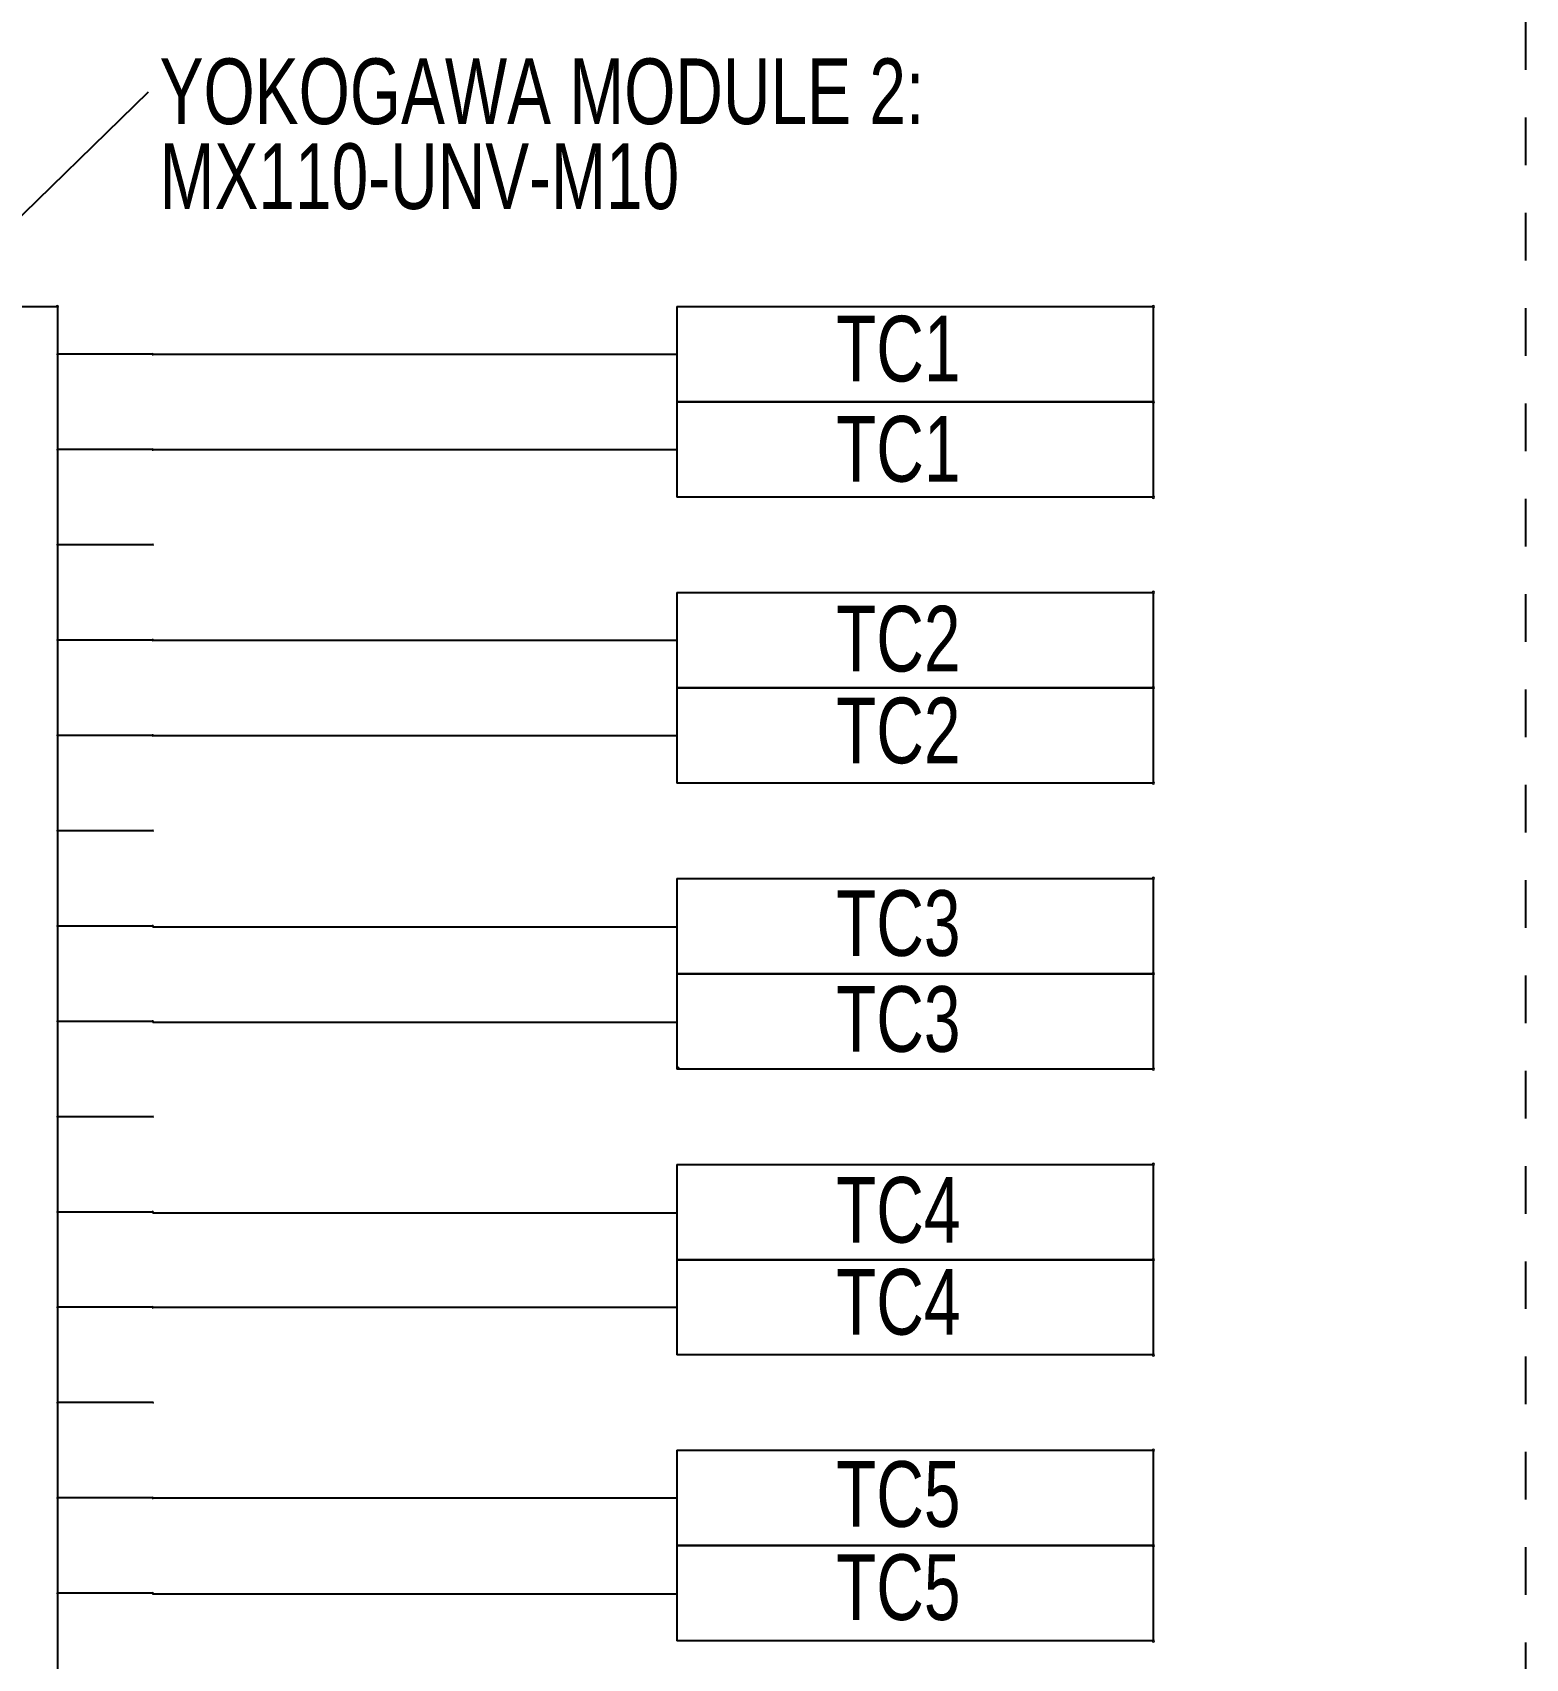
# Paper-space layout 'TEMPERATURE MODULE' of a CAD drawing. Header units: inches. Extents: x 0.5 to 16.2, y 0.3 to 10.6.
# Drawn here: x 9.798 to 12.931, y 5.313 to 8.725 of the extents above; entities that cross this region are included whole.
import ezdxf

# ---------------------------------------------------------------- set-up
doc = ezdxf.new("R2010")
doc.units = ezdxf.units.IN
doc.header["$MEASUREMENT"] = 0
doc.linetypes.add('DOT2', pattern=[0.025, 0, -0.025])
for name, color, linetype in [('94', 14, 'Continuous'), ('TEXT', 4, 'Continuous'), ('THIN_DASHED_NEON_GREEN', 3, 'DOT2'), ('THIN_RED', 1, 'Continuous')]:
    doc.layers.add(name, color=color, linetype=linetype)
doc.styles.add('SLDTEXTSTYLE2', font='TXT', dxfattribs={"width": 0.75})
doc.dimstyles.new('SLDDIMSTYLE0', dxfattribs={"dimtxt": 0.18, "dimasz": 0.14, "dimexe": 0, "dimexo": 0.0625, "dimgap": 0, "dimtad": 0, "dimtih": 1, "dimtoh": 1, "dimdec": 0, "dimrnd": 1e-09, "dimzin": 0, "dimdsep": 46, "dimtxsty": 'Standard', "dimsah": 1, "dimcen": 0.09, "dimadec": 0, "dimazin": 0, "dimtfac": 0.14, "dimtdec": 0, "dimtofl": 0, "dimtmove": 0, "dimatfit": 3, "dimfxl": 0, "dimfrac": 2, "dimtolj": 1, "dimtzin": 0, "dimarcsym": 0})

# ---------------------------------------------------------------- blocks, each defined once
blk = doc.blocks.new('SW_NOTE_0_123')
at = {"layer": 'TEXT', "color": 0, "char_height": 0.137795, "attachment_point": 1, "style": 'SLDTEXTSTYLE2'}
for s, insert in [('YOKOGAWA MODULE 2:', (0.0233, 0.0699)), ('MX110-UNV-M10', (0.0233, -0.1083))]:
    blk.add_mtext(s, dxfattribs=dict(at, insert=insert))

psp = doc.layouts.new('TEMPERATURE MODULE')

# ---------------------------------------------------------------- linework, layer by layer
at = {"layer": '94', "lineweight": 25}
for p, q in [((9.35, 8.15), (9.85, 8.15)), ((9.85, 8.15), (9.85, 2.15)), ((11.15, 8.15), (12.15, 8.15)), ((12.15, 8.15), (12.15, 7.95)), ((10.05, 8.05), (9.85, 8.05)), ((12.15, 7.95), (11.15, 7.95)), ((11.15, 7.95), (12.15, 7.95)), ((12.15, 7.95), (12.15, 7.75)), ((10.05, 7.85), (9.85, 7.85)), ((12.15, 7.75), (11.15, 7.75)), ((10.05, 7.65), (9.85, 7.65)), ((11.15, 7.55), (12.15, 7.55)), ((12.15, 7.55), (12.15, 7.35)), ((10.05, 7.45), (9.85, 7.45)), ((12.15, 7.35), (11.15, 7.35)), ((11.15, 7.35), (12.15, 7.35)), ((12.15, 7.35), (12.15, 7.15)), ((10.05, 7.25), (9.85, 7.25)), ((12.15, 7.15), (11.15, 7.15)), ((10.05, 7.05), (9.85, 7.05)), ((11.15, 6.95), (12.15, 6.95)), ((12.15, 6.95), (12.15, 6.75)), ((10.05, 6.85), (9.85, 6.85)), ((12.15, 6.75), (11.15, 6.75)), ((11.15, 6.75), (12.15, 6.75)), ((12.15, 6.75), (12.15, 6.55)), ((10.05, 6.65), (9.85, 6.65)), ((12.15, 6.55), (11.15, 6.55)), ((10.05, 6.45), (9.85, 6.45)), ((11.15, 6.35), (12.15, 6.35)), ((12.15, 6.35), (12.15, 6.15)), ((10.05, 6.25), (9.85, 6.25)), ((12.15, 6.15), (11.15, 6.15)), ((11.15, 6.15), (12.15, 6.15)), ((12.15, 6.15), (12.15, 5.95)), ((10.05, 6.05), (9.85, 6.05)), ((12.15, 5.95), (11.15, 5.95)), ((10.05, 5.85), (9.85, 5.85)), ((11.15, 5.75), (12.15, 5.75)), ((12.15, 5.75), (12.15, 5.55)), ((10.05, 5.65), (9.85, 5.65)), ((12.15, 5.55), (11.15, 5.55)), ((11.15, 5.55), (12.15, 5.55)), ((12.15, 5.55), (12.15, 5.35)), ((10.05, 5.45), (9.85, 5.45)), ((12.15, 5.35), (11.15, 5.35))]:
    psp.add_line(p, q, dxfattribs=at)
at = {"layer": '94', "lineweight": 18}
for centre, radius, start, end in [((9.85, 8.15), 0.0025, 0, 180), ((9.85, 8.15), 0.0025, 270, 90), ((12.15, 8.15), 0.0025, 0, 180), ((12.15, 8.15), 0.0025, 270, 90), ((9.85, 8.05), 0.0015, 90, 270), ((10.05, 8.05), 0.0015, 270, 90), ((12.15, 7.95), 0.0025, 0, 180), ((12.15, 7.95), 0.0025, 180, 0), ((12.15, 7.95), 0.0025, 270, 90), ((12.15, 7.95), 0.0025, 270, 90), ((9.85, 7.85), 0.0015, 90, 270), ((10.05, 7.85), 0.0015, 270, 90), ((12.15, 7.75), 0.0025, 180, 0), ((12.15, 7.75), 0.0025, 270, 90), ((9.85, 7.65), 0.0015, 90, 270), ((10.05, 7.65), 0.0015, 270, 90), ((12.15, 7.55), 0.0025, 0, 180), ((12.15, 7.55), 0.0025, 270, 90), ((9.85, 7.45), 0.0015, 90, 270), ((10.05, 7.45), 0.0015, 270, 90), ((12.15, 7.35), 0.0025, 0, 180), ((12.15, 7.35), 0.0025, 180, 0), ((12.15, 7.35), 0.0025, 270, 90), ((12.15, 7.35), 0.0025, 270, 90), ((9.85, 7.25), 0.0015, 90, 270), ((10.05, 7.25), 0.0015, 270, 90), ((12.15, 7.15), 0.0025, 180, 0), ((12.15, 7.15), 0.0025, 270, 90), ((9.85, 7.05), 0.0015, 90, 270), ((10.05, 7.05), 0.0015, 270, 90), ((12.15, 6.95), 0.0025, 0, 180), ((12.15, 6.95), 0.0025, 270, 90), ((9.85, 6.85), 0.0015, 90, 270), ((10.05, 6.85), 0.0015, 270, 90), ((12.15, 6.75), 0.0025, 0, 180), ((12.15, 6.75), 0.0025, 180, 0), ((12.15, 6.75), 0.0025, 270, 90), ((12.15, 6.75), 0.0025, 270, 90), ((9.85, 6.65), 0.0015, 90, 270), ((10.05, 6.65), 0.0015, 270, 90), ((12.15, 6.55), 0.0025, 270, 90), ((12.15, 6.55), 0.0025, 180, 0), ((9.85, 6.45), 0.0015, 90, 270), ((10.05, 6.45), 0.0015, 270, 90), ((12.15, 6.35), 0.0025, 0, 180), ((12.15, 6.35), 0.0025, 270, 90), ((9.85, 6.25), 0.0015, 90, 270), ((10.05, 6.25), 0.0015, 270, 90), ((12.15, 6.15), 0.0025, 0, 180), ((12.15, 6.15), 0.0025, 180, 0), ((12.15, 6.15), 0.0025, 270, 90), ((12.15, 6.15), 0.0025, 270, 90), ((9.85, 6.05), 0.0015, 90, 270), ((10.05, 6.05), 0.0015, 270, 90), ((12.15, 5.95), 0.0025, 180, 0), ((12.15, 5.95), 0.0025, 270, 90), ((9.85, 5.85), 0.0015, 90, 270), ((10.05, 5.85), 0.0015, 270, 90), ((12.15, 5.75), 0.0025, 0, 180), ((12.15, 5.75), 0.0025, 270, 90), ((9.85, 5.65), 0.0015, 90, 270), ((10.05, 5.65), 0.0015, 270, 90), ((12.15, 5.55), 0.0025, 0, 180), ((12.15, 5.55), 0.0025, 180, 0), ((12.15, 5.55), 0.0025, 270, 90), ((12.15, 5.55), 0.0025, 270, 90), ((9.85, 5.45), 0.0015, 90, 270), ((10.05, 5.45), 0.0015, 270, 90), ((12.15, 5.35), 0.0025, 180, 0), ((12.15, 5.35), 0.0025, 270, 90)]:
    psp.add_arc(centre, radius, start, end, dxfattribs=at)
at = {"layer": 'TEXT', "lineweight": 18}
for centre in [(10.05, 8.05), (10.05, 7.85), (10.05, 7.45), (10.05, 7.25), (10.05, 6.85), (10.05, 6.65), (10.05, 6.25), (10.05, 6.05), (10.05, 5.65), (10.05, 5.45)]:
    psp.add_arc(centre, 0.0015, 90, 270, dxfattribs=at)
at = {"layer": 'THIN_DASHED_NEON_GREEN'}
psp.add_line((12.9314, 9.3465), (12.9314, 1.9995), dxfattribs=at)
at = {"layer": 'THIN_RED'}
for p, q in [((11.15, 8.15), (11.15, 7.75)), ((10.05, 8.05), (11.15, 8.05)), ((10.05, 7.85), (11.15, 7.85)), ((11.15, 7.55), (11.15, 7.15)), ((10.05, 7.45), (11.15, 7.45)), ((10.05, 7.25), (11.15, 7.25)), ((11.15, 6.95), (11.15, 6.55)), ((10.05, 6.8485), (11.15, 6.8485)), ((10.05, 6.6485), (11.15, 6.6485)), ((11.15, 6.55), (11.155, 6.5546)), ((11.15, 6.35), (11.15, 5.95)), ((10.05, 6.2485), (11.15, 6.2485)), ((10.05, 6.05), (11.15, 6.05)), ((11.15, 5.75), (11.15, 5.35)), ((10.05, 5.65), (11.15, 5.65)), ((10.05, 5.4485), (11.15, 5.4485))]:
    psp.add_line(p, q, dxfattribs=at)

# ---------------------------------------------------------------- block references
at = {"layer": 'TEXT'}
psp.add_blockref('SW_NOTE_0_123', (10.0411, 8.6007), dxfattribs=at)

# ---------------------------------------------------------------- texts
at = {"layer": 'TEXT', "char_height": 0.1378, "attachment_point": 1, "style": 'SLDTEXTSTYLE2'}
for s, insert in [('TC1', (11.4844, 8.1306)), ('TC1', (11.4844, 7.9204)), ('TC2', (11.4844, 7.522)), ('TC2', (11.4844, 7.3294)), ('TC3', (11.4844, 6.9252)), ('TC3', (11.4844, 6.724)), ('TC4', (11.4844, 6.3235)), ('TC4', (11.4844, 6.1305)), ('TC5', (11.4844, 5.7272)), ('TC5', (11.4844, 5.5317))]:
    psp.add_mtext(s, dxfattribs=dict(at, insert=insert))

# ---------------------------------------------------------------- leaders
at = {"layer": 'TEXT'}
psp.add_leader([(9.5792, 8.15), (10.0411, 8.6007)], dimstyle='SLDDIMSTYLE0', dxfattribs=at)

doc.saveas('drawing.dxf')
